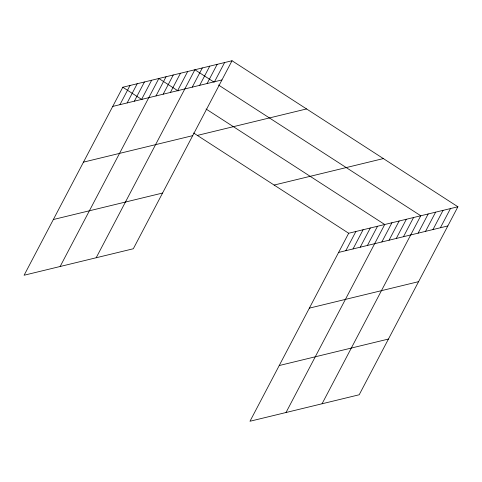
<?xml version="1.0" encoding="UTF-8"?>
<svg xmlns="http://www.w3.org/2000/svg" width="482" height="482" viewBox="0 0 482 482"><rect width="100%" height="100%" fill="white"/><g stroke="black" fill="none" stroke-linecap="round" stroke-linejoin="round"><path stroke-width="0.72" d="M232.023 60.75L122.802 87.23L24.1 275.234L133.321 248.754L232.023 60.75L457.9 206.766L359.198 394.77L249.977 421.25L348.679 233.246L457.9 206.766M119.94 104.672L130.013 85.483M127.146 102.925L137.219 83.735M134.358 101.178L144.431 81.988M141.563 99.431L151.637 80.241M60.142 266.498L158.849 78.494L178.105 90.941M155.981 95.936L166.055 76.746M163.187 94.189L173.261 74.999M170.399 92.442L180.473 73.252M177.605 90.694L187.679 71.505M96.183 257.762L194.891 69.757L214.147 82.205M192.24 87.146L202.313 67.956M199.668 85.344L209.742 66.154M207.097 83.543L217.171 64.353M214.526 81.741L224.6 62.552M345.811 250.688L355.891 231.499M353.023 248.935L363.097 229.751M360.229 247.188L370.303 228.004M367.441 245.44L377.514 226.257M286.019 412.508L384.72 224.504L206.055 109.01M381.858 241.946L391.932 222.756M389.064 240.199L399.138 221.009M396.276 238.451L406.35 219.262M403.482 236.704L413.556 217.515M322.06 403.771L420.768 215.767L218.491 85.013M418.117 233.155L428.191 213.966M425.546 231.354L435.62 212.164M432.975 229.553L443.048 210.363M440.397 227.751L450.471 208.567M112.728 106.42L221.949 79.94M83.482 162.133L192.704 135.653M197.343 135.418L306.564 108.938M53.345 219.527L162.567 193.047M274.137 185.058L383.359 158.578M338.605 252.435L447.826 225.956M309.36 308.143L418.581 281.663M279.223 365.537L388.444 339.057M122.802 87.23L142.057 99.678M193.613 133.008L348.679 233.246"/></g></svg>
